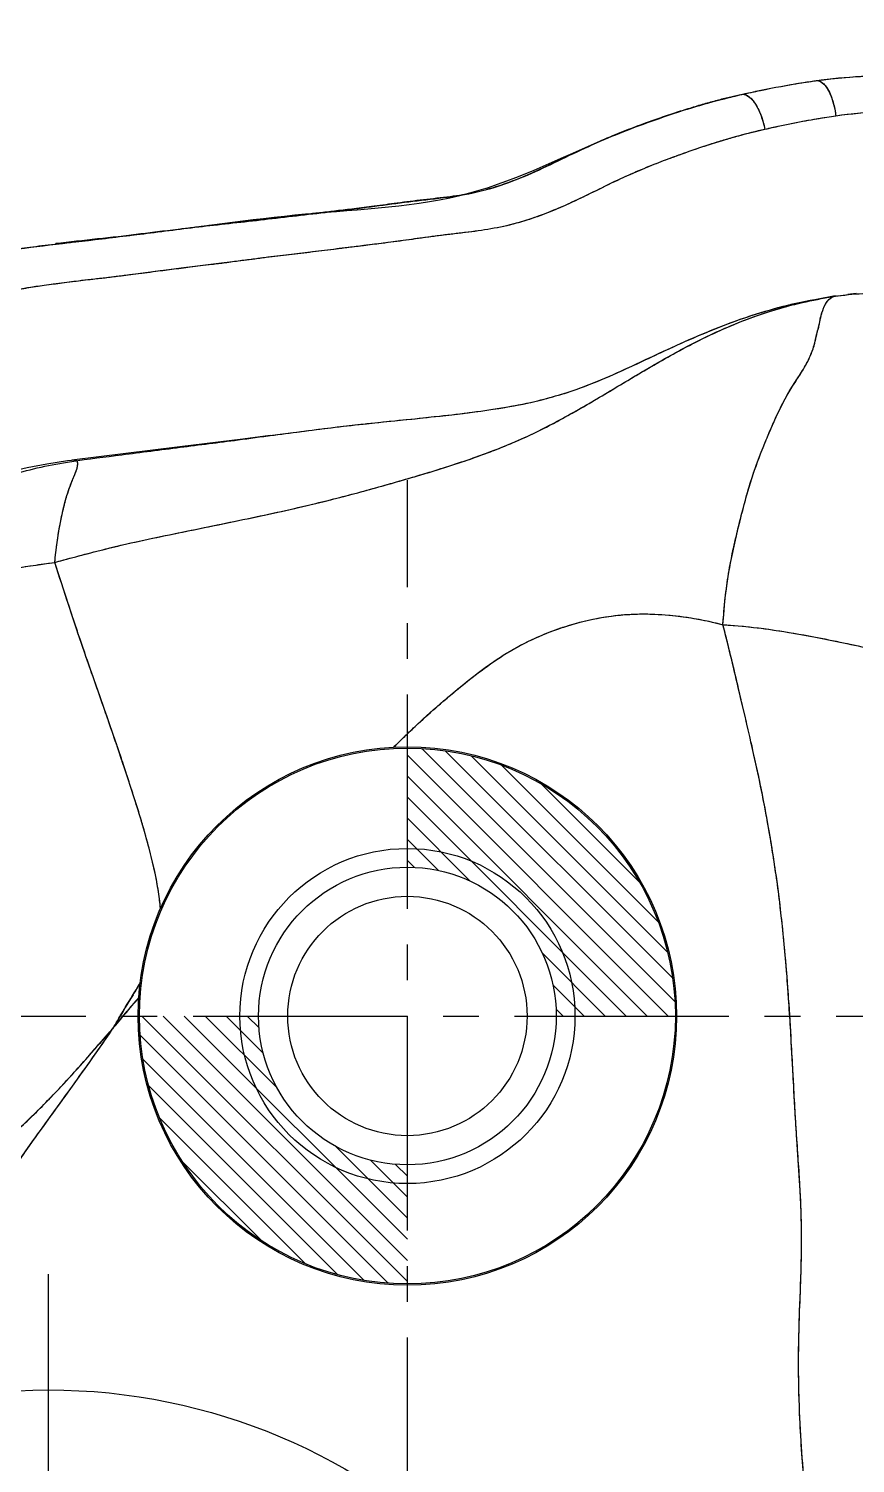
# Model space of a CAD drawing. Header units: millimetres. Extents: x 23075 to 24509, y -21593 to -20579.
# Drawn here: x 23708.24 to 23715.18, y -20905.32 to -20893.27 of the extents above; entities that cross this region are included whole.
import ezdxf

# ---------------------------------------------------------------- set-up
doc = ezdxf.new("R2010")
doc.units = ezdxf.units.MM
doc.header["$LTSCALE"] = 8
doc.linetypes.add('CENTER2', pattern=[1.125, 0.75, -0.125, 0.125, -0.125])
doc.linetypes.add('HIDDEN2', pattern=[0.1875, 0.125, -0.0625])
for name, color, linetype in [('Cav-cor', 30, 'Continuous'), ('PIN', 5, 'Continuous'), ('PRODUCT', 1, 'Continuous')]:
    doc.layers.add(name, color=color, linetype=linetype)

msp = doc.modelspace()

# ---------------------------------------------------------------- hatches: boundary and pattern name
at = {"layer": 'PIN', "linetype": 'Continuous'}
h = msp.add_hatch(dxfattribs=at)
h.set_pattern_fill('ANSI31', color=62, angle=90, style=0)
h.set_pattern_definition([(135, (23476.7138, -21207.18711), (-0.088388348, -0.088388348), [])])
h.paths.add_polyline_path([(23711.423, -20900.309), (23711.423, -20899.309, -0.414214), (23713.673, -20901.559), (23712.673, -20901.559, 0.414214)])
h.paths.add_polyline_path([(23709.173, -20901.559), (23710.173, -20901.559, 0.414214), (23711.423, -20902.809), (23711.423, -20903.809, -0.414214)])

# ---------------------------------------------------------------- linework, layer by layer
at = {"linetype": 'HIDDEN2'}
msp.add_lwpolyline([(23743.125, -20896.885), (23743.125, -20910.885, -0.414214), (23735.125, -20918.885), (23711.125, -20918.885, -0.414214), (23703.125, -20910.885), (23703.125, -20896.885, -0.414214), (23711.125, -20888.885), (23735.125, -20888.885, -0.414214)], format="xyb", close=True, dxfattribs=at)
at = {"layer": 'Cav-cor', "color": 241}
for p, q in [((23714.995, -20895.518), (23715.19, -20895.492)), ((23715.19, -20895.492), (23715.12, -20895.499)), ((23715, -20895.515), (23714.644, -20895.583)), ((23714.995, -20895.518), (23715, -20895.515)), ((23715.024, -20895.512), (23715, -20895.515)), ((23715, -20895.515), (23715, -20895.515))]:
    msp.add_line(p, q, dxfattribs=at)
for points in [[(23710.271, -20896.685), (23710.04, -20896.715), (23709.513, -20896.779), (23708.605, -20896.892)], [(23708.602, -20896.893), (23708.57, -20896.897), (23708.394, -20896.924), (23708.229, -20896.956), (23708.063, -20896.994), (23707.905, -20897.036)]]:
    msp.add_lwpolyline(points, dxfattribs=at)
for radius in [2.261, 1.407, 1.005]:
    msp.add_circle((23711.423, -20901.559), radius, dxfattribs=at)
for centre, radius, start, end in [((23716.033, -20901.64), 8.022, 101.8414, 103.002), ((23715.935, -20901.221), 7.592, 102.9913, 104.1286), ((23718.138, -20906.15), 9.672, 134.4082, 134.9082), ((23718.474, -20907.038), 10.933, 148.2284, 148.8326), ((23731.511, -20914.917), 26.166, 148.8454, 149.5767)]:
    msp.add_arc(centre, radius, start, end, dxfattribs=at)
for points, knots in [([(23720.97, -20895.666), (23720.86, -20895.58), (23720.631, -20895.418), (23720.271, -20895.201), (23719.903, -20894.999), (23719.53, -20894.809), (23719.152, -20894.633), (23718.766, -20894.474), (23718.375, -20894.335), (23717.979, -20894.217), (23717.581, -20894.11), (23717.188, -20894), (23716.797, -20893.893), (23716.281, -20893.76), (23715.759, -20893.67), (23715.236, -20893.663), (23714.978, -20893.69), (23714.851, -20893.708)], [0, 0, 0, 0, 0.064369, 0.12867, 0.192843, 0.256867, 0.320748, 0.38449, 0.448045, 0.511343, 0.574324, 0.636903, 0.698973, 0.760458, 0.881361, 0.940914, 1, 1, 1, 1]), ([(23714.851, -20893.708), (23714.812, -20893.713), (23714.657, -20893.736), (23714.502, -20893.765), (23714.387, -20893.789)], [0, 0, 0, 0, 0.250641, 1, 1, 1, 1]), ([(23714.862, -20893.703), (23714.881, -20893.703), (23714.91, -20893.72), (23714.939, -20893.754), (23714.971, -20893.807), (23715.002, -20893.891), (23715.016, -20893.964), (23715.021, -20894.002)], [0, 0, 0, 0, 0.153217, 0.256634, 0.379227, 0.672568, 1, 1, 1, 1]), ([(23714.082, -20893.859), (23713.99, -20893.882), (23713.807, -20893.933), (23713.536, -20894.022), (23713.269, -20894.12), (23713.006, -20894.227), (23712.751, -20894.349), (23712.499, -20894.471), (23712.242, -20894.578), (23712.065, -20894.63), (23711.976, -20894.649)], [0, 0, 0, 0, 0.126702, 0.253131, 0.379246, 0.505033, 0.630579, 0.755472, 0.878789, 1, 1, 1, 1]), ([(23714.236, -20893.819), (23714.255, -20893.818), (23714.288, -20893.833), (23714.321, -20893.867), (23714.359, -20893.919), (23714.397, -20894.002), (23714.417, -20894.075), (23714.425, -20894.114)], [0, 0, 0, 0, 0.156971, 0.261833, 0.385101, 0.676869, 1, 1, 1, 1]), ([(23715.021, -20894.002), (23714.971, -20894.01), (23714.771, -20894.04), (23714.572, -20894.08), (23714.425, -20894.114)], [0, 0, 0, 0, 0.250824, 1, 1, 1, 1]), ([(23720.97, -20896.048), (23720.867, -20895.957), (23720.655, -20895.781), (23720.312, -20895.553), (23719.956, -20895.345), (23719.474, -20895.087), (23718.979, -20894.855), (23718.471, -20894.66), (23718.084, -20894.537), (23717.695, -20894.429), (23717.309, -20894.318), (23716.927, -20894.206), (23716.547, -20894.101), (23716.165, -20894.019), (23715.782, -20893.968), (23715.399, -20893.96), (23715.146, -20893.984), (23715.021, -20894.002)], [0, 0, 0, 0, 0.064336, 0.128608, 0.192767, 0.25678, 0.38437, 0.447926, 0.511227, 0.574208, 0.636795, 0.698887, 0.760394, 0.821235, 0.881399, 0.940939, 1, 1, 1, 1]), ([(23714.425, -20894.114), (23714.35, -20894.131), (23714.202, -20894.168), (23713.983, -20894.233), (23713.766, -20894.306), (23713.552, -20894.385), (23713.341, -20894.47), (23713.135, -20894.565), (23712.932, -20894.666), (23712.729, -20894.762), (23712.522, -20894.846), (23712.312, -20894.913), (23712.099, -20894.956), (23711.885, -20894.983), (23711.674, -20895.008), (23711.465, -20895.037), (23711.259, -20895.065), (23711.054, -20895.09), (23710.852, -20895.115), (23710.652, -20895.14), (23710.456, -20895.164), (23710.263, -20895.187), (23710.073, -20895.211), (23709.827, -20895.243), (23709.53, -20895.279), (23709.188, -20895.324), (23708.912, -20895.359), (23708.7, -20895.382), (23708.545, -20895.402), (23708.393, -20895.422), (23708.293, -20895.435), (23708.243, -20895.444)], [0, 0, 0, 0, 0.035977, 0.071901, 0.107771, 0.14357, 0.179307, 0.215013, 0.250632, 0.286025, 0.321048, 0.355622, 0.389725, 0.423451, 0.45686, 0.489969, 0.522741, 0.555134, 0.587129, 0.6187, 0.649805, 0.680407, 0.710482, 0.739984, 0.797058, 0.851322, 0.902877, 0.927777, 0.952221, 0.976264, 1, 1, 1, 1]), ([(23711.976, -20894.649), (23711.88, -20894.669), (23711.687, -20894.695), (23711.399, -20894.727), (23711.116, -20894.766), (23710.836, -20894.802), (23710.561, -20894.833), (23710.29, -20894.865), (23710.025, -20894.895), (23709.684, -20894.932), (23709.277, -20894.984), (23708.811, -20895.041), (23708.371, -20895.092), (23708.087, -20895.128), (23707.949, -20895.149)], [0, 0, 0, 0, 0.072414, 0.143838, 0.214333, 0.283828, 0.352181, 0.419316, 0.485083, 0.549365, 0.67287, 0.788577, 0.896907, 1, 1, 1, 1]), ([(23708.462, -20897.75), (23708.596, -20897.713), (23708.864, -20897.64), (23709.272, -20897.548), (23709.683, -20897.465), (23710.093, -20897.381), (23710.502, -20897.292), (23710.907, -20897.193), (23711.307, -20897.082), (23711.705, -20896.965), (23712.097, -20896.834), (23712.478, -20896.676), (23712.839, -20896.481), (23713.191, -20896.271), (23713.542, -20896.061), (23713.901, -20895.864), (23714.272, -20895.702), (23714.527, -20895.621), (23714.655, -20895.588)], [0, 0, 0, 0, 0.063012, 0.126346, 0.189862, 0.253365, 0.31669, 0.379771, 0.442699, 0.505572, 0.568186, 0.630397, 0.692426, 0.754406, 0.816494, 0.878614, 0.940146, 1, 1, 1, 1]), ([(23710.271, -20896.685), (23710.442, -20896.662), (23710.79, -20896.616), (23711.23, -20896.568), (23711.59, -20896.533), (23711.866, -20896.502), (23712.144, -20896.465), (23712.425, -20896.417), (23712.705, -20896.346), (23712.981, -20896.248), (23713.251, -20896.129), (23713.611, -20895.959), (23714.066, -20895.752), (23714.449, -20895.629), (23714.644, -20895.583)], [0, 0, 0, 0, 0.113726, 0.231571, 0.291811, 0.352854, 0.414672, 0.477247, 0.540676, 0.604978, 0.670106, 0.735755, 0.867767, 1, 1, 1, 1]), ([(23714.073, -20898.273), (23714.08, -20898.164), (23714.099, -20897.951), (23714.147, -20897.69), (23714.194, -20897.488), (23714.243, -20897.289), (23714.31, -20897.047), (23714.396, -20896.816), (23714.47, -20896.639), (23714.542, -20896.477), (23714.631, -20896.304), (23714.743, -20896.142), (23714.814, -20896.009), (23714.847, -20895.903), (23714.862, -20895.824), (23714.881, -20895.759), (23714.893, -20895.689), (23714.914, -20895.617), (23714.945, -20895.553), (23714.98, -20895.528), (23714.995, -20895.518)], [0, 0, 0, 0, 0.11131, 0.217438, 0.270419, 0.323231, 0.426828, 0.526035, 0.574661, 0.622252, 0.706937, 0.772818, 0.823075, 0.860244, 0.885525, 0.904715, 0.9293, 0.957488, 0.981483, 1, 1, 1, 1]), ([(23714.655, -20895.588), (23714.683, -20895.581), (23714.795, -20895.554), (23714.909, -20895.532), (23714.995, -20895.518)], [0, 0, 0, 0, 0.251945, 1, 1, 1, 1]), ([(23708.462, -20897.75), (23708.47, -20897.661), (23708.492, -20897.498), (23708.535, -20897.284), (23708.581, -20897.127), (23708.621, -20897.034), (23708.642, -20896.982), (23708.651, -20896.955), (23708.655, -20896.933), (23708.655, -20896.916), (23708.652, -20896.902), (23708.642, -20896.893), (23708.625, -20896.891), (23708.613, -20896.892), (23708.605, -20896.892)], [0, 0, 0, 0, 0.29092, 0.532436, 0.709304, 0.822177, 0.860493, 0.890537, 0.914603, 0.933152, 0.946629, 0.958342, 0.975059, 1, 1, 1, 1]), ([(23707.905, -20897.835), (23707.952, -20897.828), (23708.137, -20897.797), (23708.323, -20897.768), (23708.462, -20897.75)], [0, 0, 0, 0, 0.251883, 1, 1, 1, 1]), ([(23709.349, -20900.657), (23709.341, -20900.548), (23709.301, -20900.317), (23709.205, -20899.963), (23709.085, -20899.588), (23708.956, -20899.202), (23708.821, -20898.818), (23708.652, -20898.335), (23708.536, -20897.98), (23708.462, -20897.75)], [0, 0, 0, 0, 0.107792, 0.23016, 0.361322, 0.496281, 0.631281, 0.762492, 1, 1, 1, 1]), ([(23711.37, -20899.241), (23711.44, -20899.172), (23711.585, -20899.035), (23711.821, -20898.832), (23712.033, -20898.661), (23712.224, -20898.53), (23712.439, -20898.406), (23712.741, -20898.279), (23713.072, -20898.201), (23713.36, -20898.179), (23713.675, -20898.189), (23713.914, -20898.231), (23714.073, -20898.273)], [0, 0, 0, 0, 0.096786, 0.197469, 0.307778, 0.366275, 0.426586, 0.552939, 0.688681, 0.761257, 0.837746, 1, 1, 1, 1]), ([(23714.073, -20898.273), (23714.244, -20898.283), (23714.583, -20898.324), (23715.084, -20898.422), (23715.576, -20898.534), (23716.059, -20898.654), (23716.531, -20898.784), (23716.991, -20898.928), (23717.443, -20899.078), (23718.034, -20899.274), (23718.615, -20899.473), (23719.178, -20899.692), (23719.585, -20899.864), (23719.989, -20900.033), (23720.522, -20900.267), (23720.914, -20900.457), (23721.177, -20900.58)], [0, 0, 0, 0, 0.068491, 0.136539, 0.20395, 0.270305, 0.335615, 0.399762, 0.46306, 0.525826, 0.648965, 0.708709, 0.767376, 0.825726, 0.883699, 1, 1, 1, 1]), ([(23714.742, -20907.14), (23714.782, -20907.12), (23714.856, -20907.066), (23714.915, -20906.939), (23714.926, -20906.791), (23714.909, -20906.626), (23714.877, -20906.443), (23714.845, -20906.242), (23714.816, -20906.026), (23714.777, -20905.701), (23714.732, -20905.25), (23714.709, -20904.77), (23714.707, -20904.358), (23714.716, -20904.034), (23714.73, -20903.705), (23714.738, -20903.253), (23714.707, -20902.793), (23714.676, -20902.324), (23714.657, -20901.961), (23714.637, -20901.595), (23714.604, -20901.112), (23714.547, -20900.529), (23714.442, -20899.871), (23714.334, -20899.363), (23714.246, -20898.99), (23714.169, -20898.662), (23714.112, -20898.424), (23714.073, -20898.273)], [0, 0, 0, 0, 0.014933, 0.029226, 0.045215, 0.063733, 0.084566, 0.107118, 0.131311, 0.157432, 0.216028, 0.282261, 0.317469, 0.353484, 0.390129, 0.427382, 0.504047, 0.543673, 0.584081, 0.624925, 0.665828, 0.745743, 0.820056, 0.887642, 0.91872, 0.947861, 1, 1, 1, 1]), ([(23708.948, -20901.667), (23708.966, -20901.645), (23709.038, -20901.558), (23709.11, -20901.471), (23709.167, -20901.407)], [0, 0, 0, 0, 0.248973, 1, 1, 1, 1]), ([(23707.905, -20902.691), (23707.955, -20902.663), (23708.052, -20902.601), (23708.183, -20902.487), (23708.309, -20902.365), (23708.435, -20902.236), (23708.563, -20902.101), (23708.735, -20901.911), (23708.861, -20901.764), (23708.948, -20901.667)], [0, 0, 0, 0, 0.117504, 0.234045, 0.353365, 0.476497, 0.603424, 0.734124, 1, 1, 1, 1]), ([(23708.062, -20902.921), (23708.201, -20902.713), (23708.503, -20902.299), (23708.801, -20901.883), (23708.948, -20901.667)], [0, 0, 0, 0, 0.489709, 1, 1, 1, 1])]:
    msp.add_open_spline(points, degree=3, knots=knots, dxfattribs=at)
msp.add_open_spline([(23708.243, -20895.444), (23708.179, -20895.455), (23708.115, -20895.468), (23708.051, -20895.482)], degree=3, dxfattribs=at)
at = {"layer": 'PIN', "color": 62, "linetype": 'CENTER2', "ltscale": 0.3}
for p, q in [((23711.423, -20906.059), (23711.423, -20897.059)), ((23706.923, -20901.559), (23715.923, -20901.559))]:
    msp.add_line(p, q, dxfattribs=at)
at = {"layer": 'PIN', "color": 152, "linetype": 'CENTER2'}
msp.add_line((23708.408, -20915.67), (23708.408, -20903.728), dxfattribs=at)
at = {"layer": 'PIN', "color": 62}
for radius in [2.25, 1.25]:
    msp.add_circle((23711.423, -20901.559), radius, dxfattribs=at)
at = {"layer": 'PRODUCT'}
msp.add_line((23714.856, -20893.704), (23714.857, -20893.704), dxfattribs=at)
for centre, radius in [((23711.423, -20901.559), 2.261), ((23711.423, -20901.559), 1.407), ((23711.423, -20901.559), 1.005), ((23708.408, -20909.699), 5)]:
    msp.add_circle(centre, radius, dxfattribs=at)
for points, start_tangent, end_tangent in [([(23714.857, -20893.704), (23715.845, -20893.689), (23717.175, -20893.988), (23718.611, -20894.413), (23720.035, -20895.065), (23721.165, -20895.82)], (0.990686, 0.136169), (0.771319, -0.636448)), ([(23714.228, -20893.82), (23714.349, -20893.794), (23714.685, -20893.73), (23714.856, -20893.704)], (0.974939, 0.222471), (0.990242, 0.139355)), ([(23714.857, -20893.704), (23714.921, -20893.734), (23714.984, -20893.844), (23715.021, -20894.002)], (0.994606, 0.103723), (0.116422, -0.9932)), ([(23708.47, -20895.07), (23709.171, -20894.993), (23710.566, -20894.824), (23711.946, -20894.647), (23713.172, -20894.157), (23714.226, -20893.821)], (0.993023, 0.117918), (0.974064, 0.226273)), ([(23714.221, -20893.823), (23714.126, -20893.845), (23714.023, -20893.871), (23713.913, -20893.901), (23713.794, -20893.937), (23713.665, -20893.977), (23713.529, -20894.024), (23713.38, -20894.077), (23713.215, -20894.14), (23713.03, -20894.218), (23712.839, -20894.306), (23712.658, -20894.392), (23712.489, -20894.471), (23712.328, -20894.539), (23712.164, -20894.597), (23711.986, -20894.645), (23711.783, -20894.679), (23711.557, -20894.705), (23711.337, -20894.733), (23711.144, -20894.759), (23710.975, -20894.781), (23710.827, -20894.798), (23710.698, -20894.813), (23710.584, -20894.826), (23710.481, -20894.838), (23710.386, -20894.849), (23710.294, -20894.859), (23710.203, -20894.87), (23710.108, -20894.88), (23710.007, -20894.892), (23709.895, -20894.905), (23709.771, -20894.92), (23709.644, -20894.936), (23709.53, -20894.95), (23709.431, -20894.962), (23709.344, -20894.972), (23709.263, -20894.982), (23709.184, -20894.992), (23709.104, -20895.002), (23709.018, -20895.013), (23708.923, -20895.025), (23708.816, -20895.038), (23708.699, -20895.052), (23708.579, -20895.067), (23708.471, -20895.078)], (-0.97455, -0.224171), (-0.993908, -0.110214)), ([(23714.228, -20893.82), (23714.278, -20893.83), (23714.338, -20893.89), (23714.39, -20893.991), (23714.425, -20894.114)], (0.979978, 0.199108), (0.183017, -0.98311)), ([(23715.021, -20894.002), (23714.945, -20894.014), (23714.86, -20894.027), (23714.767, -20894.044), (23714.663, -20894.063), (23714.549, -20894.087), (23714.425, -20894.114)], (-0.990012, -0.140987), (-0.974475, -0.224495)), ([(23720.97, -20896.048), (23720.799, -20895.902), (23720.622, -20895.766), (23720.429, -20895.633), (23720.21, -20895.495), (23719.963, -20895.352), (23719.688, -20895.203), (23719.381, -20895.048), (23719.045, -20894.892), (23718.696, -20894.747), (23718.335, -20894.618), (23717.96, -20894.503), (23717.569, -20894.393), (23717.171, -20894.277), (23716.783, -20894.167), (23716.448, -20894.082), (23716.139, -20894.02), (23715.806, -20893.977), (23715.434, -20893.966), (23715.021, -20894.002)], (-0.748747, 0.662856), (-0.989788, -0.14255)), ([(23714.425, -20894.114), (23714.335, -20894.136), (23714.238, -20894.16), (23714.134, -20894.189), (23714.022, -20894.222), (23713.901, -20894.261), (23713.771, -20894.306), (23713.629, -20894.357), (23713.473, -20894.417), (23713.299, -20894.49), (23713.118, -20894.574), (23712.941, -20894.661), (23712.769, -20894.742), (23712.6, -20894.814), (23712.425, -20894.876), (23712.232, -20894.928), (23712.017, -20894.966), (23711.79, -20894.994), (23711.576, -20895.021), (23711.387, -20895.047), (23711.22, -20895.069), (23711.073, -20895.088), (23710.944, -20895.104), (23710.831, -20895.118), (23710.728, -20895.13), (23710.633, -20895.142), (23710.541, -20895.154), (23710.449, -20895.165), (23710.353, -20895.176), (23710.252, -20895.188), (23710.141, -20895.202), (23710.018, -20895.218), (23709.892, -20895.235), (23709.781, -20895.249), (23709.685, -20895.26), (23709.6, -20895.271), (23709.522, -20895.281), (23709.446, -20895.29), (23709.368, -20895.3), (23709.285, -20895.311), (23709.192, -20895.323), (23709.088, -20895.336), (23708.973, -20895.351), (23708.854, -20895.365), (23708.74, -20895.378), (23708.635, -20895.39), (23708.54, -20895.403), (23708.453, -20895.414), (23708.374, -20895.425), (23708.304, -20895.434), (23708.243, -20895.444)], (-0.974457, -0.224573), (-0.985653, -0.168782)), ([(23708.471, -20895.078), (23708.462, -20895.079), (23708.353, -20895.092), (23708.253, -20895.105), (23708.162, -20895.117), (23708.08, -20895.128), (23708.006, -20895.138), (23707.939, -20895.148)], (-0.993908, -0.110214), (-0.985654, -0.168776)), ([(23708.243, -20895.444), (23708.208, -20895.45), (23708.172, -20895.457), (23708.135, -20895.464), (23708.095, -20895.472), (23708.051, -20895.482)], (-0.985742, -0.168265), (-0.975425, -0.220333)), ([(23715.004, -20895.516), (23715.248, -20895.491)], (0.990396, 0.138259), (0.997756, 0.066952)), ([(23708.462, -20897.75), (23708.745, -20897.674), (23709.03, -20897.603), (23709.318, -20897.54), (23709.607, -20897.48), (23710.186, -20897.36), (23710.759, -20897.229), (23711.324, -20897.076), (23711.883, -20896.905), (23712.423, -20896.694), (23712.933, -20896.424), (23713.429, -20896.129), (23713.937, -20895.854), (23714.199, -20895.738), (23714.464, -20895.642), (23714.609, -20895.6)], (0.962317, 0.271932), (0.965613, 0.259982)), ([(23710.29, -20896.682), (23710.464, -20896.659), (23710.887, -20896.606), (23711.271, -20896.565), (23711.648, -20896.526), (23712.039, -20896.479), (23712.444, -20896.409), (23712.839, -20896.298), (23713.191, -20896.155), (23713.5, -20896.011), (23713.79, -20895.879), (23714.078, -20895.76), (23714.377, -20895.656), (23714.606, -20895.592)], (0.990964, 0.134131), (0.970891, 0.239522)), ([(23714.606, -20895.592), (23714.688, -20895.573), (23715.004, -20895.516)], (0.970891, 0.239522), (0.991062, 0.133402)), ([(23714.904, -20895.655), (23714.918, -20895.614), (23714.928, -20895.59), (23714.94, -20895.569), (23714.952, -20895.552), (23714.966, -20895.539), (23714.98, -20895.528), (23714.995, -20895.518)], (0.277531, 0.960717), (0.832531, 0.553979)), ([(23714.073, -20898.273), (23714.092, -20898.052), (23714.12, -20897.844), (23714.16, -20897.64), (23714.207, -20897.438), (23714.258, -20897.238), (23714.315, -20897.044), (23714.38, -20896.86), (23714.452, -20896.682), (23714.528, -20896.51), (23714.605, -20896.357), (23714.682, -20896.231), (23714.748, -20896.127), (23714.797, -20896.036), (23714.829, -20895.957), (23714.848, -20895.891), (23714.859, -20895.839), (23714.869, -20895.8), (23714.879, -20895.764), (23714.888, -20895.719), (23714.9, -20895.667), (23714.904, -20895.655)], (0.059273, 0.998242), (0.277531, 0.960717)), ([(23708.604, -20896.902), (23709.024, -20896.846), (23709.514, -20896.783), (23710.001, -20896.721), (23710.29, -20896.682)], (0.988455, 0.151515), (0.990964, 0.134131)), ([(23708.051, -20897.036), (23708.284, -20896.964), (23708.535, -20896.913)], (0.931881, 0.362763), (0.986581, 0.163276)), ([(23708.462, -20897.75), (23708.482, -20897.582), (23708.506, -20897.431), (23708.534, -20897.299), (23708.564, -20897.188), (23708.593, -20897.103), (23708.618, -20897.04), (23708.637, -20896.994), (23708.649, -20896.959), (23708.654, -20896.932), (23708.654, -20896.911), (23708.648, -20896.899), (23708.638, -20896.893)], (0.088682, 0.99606), (-0.964524, 0.263994)), ([(23708.535, -20896.913), (23708.604, -20896.902)], (0.986621, 0.163028), (0.988455, 0.151515)), ([(23707.921, -20897.833), (23708.099, -20897.803), (23708.28, -20897.775), (23708.462, -20897.75)], (0.986275, 0.16511), (0.992138, 0.125146)), ([(23709.349, -20900.657), (23709.333, -20900.52), (23709.3, -20900.34), (23709.254, -20900.149), (23709.135, -20899.745), (23708.997, -20899.327), (23708.852, -20898.907), (23708.709, -20898.496), (23708.579, -20898.109), (23708.462, -20897.75)], (-0.076547, 0.997066), (-0.309369, 0.950942)), ([(23711.37, -20899.241), (23711.411, -20899.201), (23711.513, -20899.104), (23711.849, -20898.811), (23712.042, -20898.659), (23712.256, -20898.513), (23712.496, -20898.386), (23712.762, -20898.284), (23713.054, -20898.213), (23713.372, -20898.183), (23713.716, -20898.203), (23713.894, -20898.232), (23714.073, -20898.273)], (0.71448, 0.699656), (0.967189, -0.254056)), ([(23714.073, -20898.273), (23714.415, -20898.306), (23714.752, -20898.359), (23715.085, -20898.425), (23715.415, -20898.498), (23716.061, -20898.657), (23716.688, -20898.834), (23717.294, -20899.029), (23717.891, -20899.227), (23718.476, -20899.428), (23719.042, -20899.64), (23719.586, -20899.864), (23720.123, -20900.092), (23720.65, -20900.331), (23720.913, -20900.455), (23721.177, -20900.58)], (0.998217, -0.059693), (0.905093, -0.425213)), ([(23714.742, -20907.14), (23714.783, -20907.116), (23714.819, -20907.089), (23714.872, -20907.022), (23714.905, -20906.942), (23714.92, -20906.849), (23714.92, -20906.746), (23714.908, -20906.633), (23714.867, -20906.382), (23714.827, -20906.105), (23714.789, -20905.798), (23714.754, -20905.456), (23714.726, -20905.081), (23714.71, -20904.677), (23714.71, -20904.253), (23714.725, -20903.817), (23714.733, -20903.371), (23714.715, -20902.915), (23714.684, -20902.446), (23714.657, -20901.963), (23714.628, -20901.473), (23714.59, -20900.986), (23714.538, -20900.513), (23714.471, -20900.065), (23714.393, -20899.646), (23714.308, -20899.257), (23714.224, -20898.897), (23714.146, -20898.568), (23714.073, -20898.273)], (0.900078, 0.435729), (-0.249407, 0.968399)), ([(23711.31, -20899.3), (23711.37, -20899.241)], (0.70836, 0.705851), (0.71448, 0.699656)), ([(23708.948, -20901.667), (23709.001, -20901.576), (23709.056, -20901.483), (23709.173, -20901.291), (23709.179, -20901.281)], (0.505732, 0.862691), (0.527007, 0.849861)), ([(23708.948, -20901.667), (23709.002, -20901.602), (23709.056, -20901.536), (23709.111, -20901.471), (23709.167, -20901.407)], (0.641013, 0.76753), (0.668901, 0.743352)), ([(23707.905, -20902.691), (23707.973, -20902.65), (23708.038, -20902.607), (23708.132, -20902.531), (23708.222, -20902.448), (23708.401, -20902.27), (23708.582, -20902.079), (23708.765, -20901.875), (23708.856, -20901.77), (23708.948, -20901.667)], (0.868988, 0.494833), (0.665279, 0.746595)), ([(23708.061, -20902.922), (23708.119, -20902.836), (23708.279, -20902.607), (23708.61, -20902.149), (23708.779, -20901.911), (23708.948, -20901.667)], (0.556619, 0.830768), (0.559602, 0.828762))]:
    msp.add_spline(points, degree=3, dxfattribs=dict(at, start_tangent=start_tangent, end_tangent=end_tangent))

doc.saveas('drawing.dxf')
